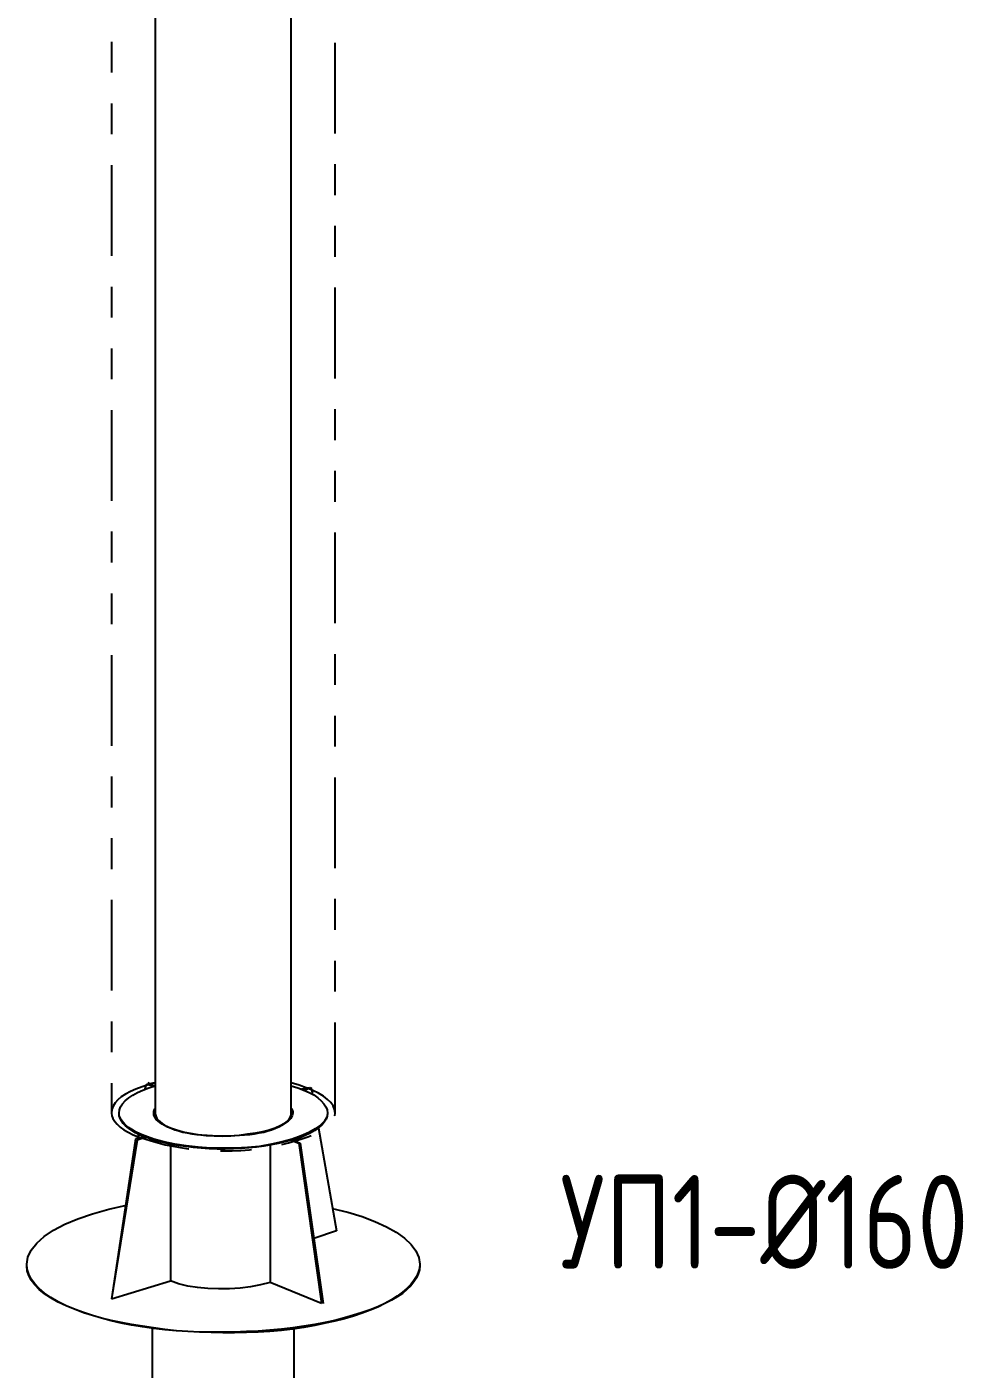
# Model space of a CAD drawing. Header units: metres. Extents: x 20 to 415, y 5 to 292.
# Drawn here: x 269.18 to 282.08, y 196.16 to 214.65 of the extents above; entities that cross this region are included whole.
import ezdxf

# ---------------------------------------------------------------- set-up
doc = ezdxf.new("R2010")
doc.units = ezdxf.units.M
for name, color, linetype in [('ВОЗДУХОВОДЫ', 7, 'Continuous'), ('ИЗОЛЯЦИЯ', 3, 'Continuous'), ('ОБОЗНАЧЕНИЯ', 7, 'Continuous'), ('ОБОРУДОВАНИЕ', 8, 'Continuous')]:
    doc.layers.add(name, color=color, linetype=linetype)
doc.styles.add('GOST', font='isocpeur.ttf')

msp = doc.modelspace()

# ---------------------------------------------------------------- linework, layer by layer
at = {"layer": 'ВОЗДУХОВОДЫ'}
for points in [[(270.946, 256.607), (270.946, 199.683)], [(272.82, 199.683), (272.82, 256.607)], [(270.946, 199.683), (270.948, 199.658), (270.956, 199.634), (270.969, 199.609), (270.987, 199.585), (271.011, 199.561), (271.04, 199.538), (271.075, 199.516), (271.116, 199.494), (271.163, 199.474), (271.216, 199.454), (271.269, 199.437), (271.326, 199.422), (271.387, 199.409), (271.451, 199.398), (271.518, 199.389), (271.588, 199.382), (271.66, 199.377), (271.734, 199.374), (271.808, 199.372), (271.883, 199.371), (271.958, 199.372), (272.032, 199.374), (272.106, 199.377), (272.177, 199.382), (272.247, 199.389), (272.315, 199.398), (272.379, 199.409), (272.44, 199.422), (272.497, 199.437), (272.549, 199.454), (272.603, 199.474), (272.65, 199.494), (272.691, 199.516), (272.726, 199.538), (272.755, 199.561), (272.779, 199.585), (272.797, 199.609), (272.81, 199.634), (272.818, 199.658), (272.82, 199.683)]]:
    msp.add_lwpolyline(points, dxfattribs=at)
at = {"layer": 'ИЗОЛЯЦИЯ'}
for points in [[(270.342, 214.442), (270.342, 214.018)], [(273.424, 213.18), (273.424, 214.43)], [(270.342, 213.593), (270.342, 213.168)], [(270.342, 212.743), (270.342, 211.493)], [(273.424, 212.33), (273.424, 212.755)], [(273.424, 211.481), (273.424, 211.906)], [(270.342, 211.068), (270.342, 210.643)], [(273.424, 209.806), (273.424, 211.056)], [(270.342, 210.218), (270.342, 209.794)], [(270.342, 209.369), (270.342, 208.119)], [(273.424, 208.956), (273.424, 209.381)], [(273.424, 208.106), (273.424, 208.531)], [(270.342, 207.694), (270.342, 207.269)], [(273.424, 206.432), (273.424, 207.682)], [(270.342, 206.844), (270.342, 206.419)], [(270.342, 205.994), (270.342, 204.745)], [(273.424, 205.582), (273.424, 206.007)], [(273.424, 204.732), (273.424, 205.157)], [(270.342, 204.32), (270.342, 203.895)], [(273.424, 203.058), (273.424, 204.307)], [(270.342, 203.47), (270.342, 203.045)], [(270.342, 202.62), (270.342, 201.37)], [(273.424, 202.208), (273.424, 202.633)], [(273.424, 201.358), (273.424, 201.783)], [(270.342, 200.946), (270.342, 200.521)], [(273.424, 199.683), (273.424, 200.933)], [(270.904, 200.097), (270.906, 200.097)], [(270.913, 200.099), (270.915, 200.099)], [(270.922, 200.1), (270.924, 200.1)], [(270.931, 200.1), (270.933, 200.1)], [(270.939, 200.1), (270.941, 200.1)], [(270.946, 200.1), (270.948, 200.1)], [(272.928, 200.067), (272.82, 200.1)], [(270.342, 200.096), (270.342, 199.683)], [(270.535, 199.943), (270.477, 199.905)], [(270.603, 199.979), (270.535, 199.943)], [(270.68, 200.014), (270.603, 199.979)], [(270.767, 200.047), (270.68, 200.014)], [(270.862, 200.079), (270.767, 200.047)], [(270.869, 200.085), (270.871, 200.085)], [(270.877, 200.089), (270.879, 200.089)], [(270.886, 200.093), (270.888, 200.093)], [(270.895, 200.096), (270.897, 200.096)], [(273.027, 200.033), (272.928, 200.067)], [(273.116, 199.996), (273.027, 200.033)], [(273.195, 199.956), (273.116, 199.996)], [(273.263, 199.915), (273.195, 199.956)], [(273.32, 199.872), (273.263, 199.915)], [(270.347, 199.732), (270.342, 199.683)], [(270.364, 199.779), (270.347, 199.732)], [(270.391, 199.823), (270.364, 199.779)], [(270.429, 199.865), (270.391, 199.823)], [(270.477, 199.905), (270.429, 199.865)], [(273.365, 199.827), (273.32, 199.872)], [(273.397, 199.781), (273.365, 199.827)], [(273.417, 199.733), (273.397, 199.781)], [(273.424, 199.683), (273.417, 199.733)], [(270.342, 199.683), (270.347, 199.645)], [(270.347, 199.645), (270.361, 199.607)], [(270.361, 199.607), (270.386, 199.568)], [(270.386, 199.568), (270.419, 199.529)], [(273.415, 199.634), (273.417, 199.634)], [(273.419, 199.645), (273.424, 199.683)], [(270.419, 199.529), (270.461, 199.491)], [(270.461, 199.491), (270.513, 199.454)], [(270.513, 199.454), (270.572, 199.419)], [(270.572, 199.419), (270.64, 199.386)], [(270.64, 199.386), (270.716, 199.356)], [(270.716, 199.356), (270.8, 199.329)], [(272.966, 199.329), (273.05, 199.356)], [(273.05, 199.356), (273.095, 199.374)], [(270.8, 199.329), (270.89, 199.299)], [(270.89, 199.299), (270.984, 199.272)], [(270.984, 199.272), (271.084, 199.247)], [(271.084, 199.247), (271.187, 199.226)], [(271.187, 199.226), (271.295, 199.207)], [(271.295, 199.207), (271.406, 199.191)], [(271.406, 199.191), (271.408, 199.191)], [(272.127, 199.17), (272.246, 199.179)], [(272.246, 199.179), (272.27, 199.182)], [(272.689, 199.249), (272.781, 199.272)], [(272.781, 199.272), (272.876, 199.299)], [(272.876, 199.299), (272.966, 199.329)], [(271.845, 199.163), (271.883, 199.163)], [(271.883, 199.163), (272.007, 199.165)], [(272.007, 199.165), (272.127, 199.17)]]:
    msp.add_lwpolyline(points, dxfattribs=at)
at = {"layer": 'ОБОРУДОВАНИЕ'}
for points in [[(270.925, 200.058), (270.842, 200.1)], [(270.446, 199.683), (270.451, 199.727), (270.468, 199.77), (270.495, 199.813), (270.532, 199.854), (270.579, 199.894), (270.635, 199.932), (270.7, 199.968), (270.774, 200.001), (270.856, 200.031), (270.946, 200.058)], [(270.821, 200.079), (270.8, 200.017)], [(270.904, 200.058), (270.821, 200.079)], [(272.82, 200.058), (272.91, 200.032), (272.992, 200.001), (273.066, 199.968), (273.131, 199.933), (273.187, 199.894), (273.234, 199.854), (273.271, 199.813), (273.298, 199.77), (273.314, 199.727), (273.32, 199.683)], [(272.966, 200.017), (273.07, 200.038)], [(272.987, 199.996), (273.091, 200.038)], [(273.091, 200.038), (273.112, 199.954)], [(270.925, 199.683), (270.925, 199.69), (270.925, 199.696), (270.925, 199.702), (270.926, 199.708), (270.928, 199.715), (270.929, 199.721), (270.932, 199.727), (270.935, 199.733), (270.94, 199.74), (270.946, 199.746)], [(272.82, 199.746), (272.826, 199.74), (272.83, 199.733), (272.834, 199.727), (272.836, 199.721), (272.838, 199.715), (272.84, 199.708), (272.84, 199.702), (272.841, 199.696), (272.841, 199.69), (272.841, 199.683)], [(270.8, 199.35), (270.734, 199.381), (270.675, 199.413), (270.622, 199.445), (270.576, 199.477), (270.537, 199.509), (270.505, 199.542), (270.479, 199.576), (270.461, 199.611), (270.45, 199.647), (270.446, 199.683)], [(270.8, 199.371), (270.734, 199.397), (270.675, 199.426), (270.622, 199.456), (270.576, 199.487), (270.537, 199.519), (270.505, 199.552), (270.479, 199.586), (270.461, 199.619), (270.45, 199.652), (270.446, 199.683)], [(273.32, 199.683), (273.309, 199.627), (273.277, 199.572), (273.224, 199.518), (273.152, 199.465), (273.062, 199.415), (272.956, 199.368), (272.833, 199.326), (272.696, 199.287), (272.546, 199.253), (272.383, 199.225), (272.218, 199.21), (272.048, 199.2), (271.877, 199.198), (271.706, 199.202), (271.537, 199.212), (271.372, 199.23), (271.214, 199.254), (271.064, 199.286), (270.926, 199.325), (270.8, 199.371)], [(271.154, 199.475), (271.112, 199.494), (271.074, 199.513), (271.04, 199.532), (271.01, 199.552), (270.985, 199.572), (270.964, 199.592), (270.947, 199.614), (270.935, 199.636), (270.927, 199.659), (270.925, 199.683)], [(272.841, 199.683), (272.834, 199.646), (272.812, 199.609), (272.777, 199.573), (272.729, 199.539), (272.669, 199.506), (272.598, 199.477), (272.517, 199.45), (272.425, 199.426), (272.325, 199.407), (272.216, 199.392), (272.103, 199.376), (271.988, 199.367), (271.873, 199.363), (271.758, 199.364), (271.646, 199.371), (271.537, 199.383), (271.432, 199.4), (271.332, 199.421), (271.239, 199.446), (271.154, 199.475)], [(273.32, 199.683), (273.315, 199.64), (273.3, 199.598), (273.276, 199.558), (273.241, 199.518), (273.198, 199.48), (273.145, 199.443), (273.082, 199.408), (273.011, 199.373), (272.93, 199.34), (272.841, 199.309)], [(270.717, 199.392), (270.696, 199.329)], [(273.195, 199.475), (273.445, 198.059)], [(270.675, 199.329), (270.342, 197.122)], [(270.696, 199.309), (270.342, 197.122)], [(270.8, 199.35), (270.675, 199.329)], [(270.821, 199.35), (270.696, 199.309)], [(270.8, 199.35), (270.821, 199.35)], [(272.82, 199.309), (272.731, 199.285), (272.638, 199.264), (272.542, 199.245), (272.443, 199.229), (272.341, 199.215), (272.237, 199.204), (272.13, 199.195), (272.022, 199.189), (271.911, 199.185), (271.8, 199.184), (271.688, 199.191), (271.578, 199.199), (271.47, 199.209), (271.365, 199.221), (271.263, 199.236), (271.165, 199.252), (271.071, 199.272), (270.983, 199.295), (270.899, 199.321), (270.821, 199.35)], [(271.154, 199.246), (271.154, 197.371)], [(272.529, 199.246), (272.529, 197.351)], [(272.82, 199.309), (272.924, 199.267)], [(272.82, 199.309), (272.826, 199.309), (272.83, 199.309), (272.834, 199.309), (272.836, 199.309), (272.838, 199.309), (272.84, 199.309), (272.84, 199.309), (272.841, 199.309), (272.841, 199.309), (272.841, 199.309)], [(272.841, 199.309), (272.945, 199.267)], [(272.924, 199.267), (273.237, 197.059)], [(272.945, 199.267), (273.258, 197.059)], [(269.175, 197.601), (269.191, 197.7), (269.236, 197.797), (269.311, 197.892), (269.413, 197.983), (269.542, 198.069), (269.697, 198.151), (269.876, 198.227), (270.079, 198.296), (270.304, 198.359), (270.55, 198.413)], [(273.383, 198.371), (273.599, 198.318), (273.796, 198.257), (273.974, 198.19), (274.132, 198.118), (274.268, 198.041), (274.381, 197.959), (274.472, 197.873), (274.537, 197.785), (274.577, 197.694), (274.591, 197.601)], [(273.445, 198.059), (273.133, 197.955)], [(269.842, 196.976), (269.717, 197.028), (269.605, 197.083), (269.505, 197.141), (269.418, 197.202), (269.345, 197.265), (269.284, 197.33), (269.236, 197.396), (269.203, 197.464), (269.182, 197.532), (269.175, 197.601)], [(269.842, 196.976), (269.717, 197.027), (269.605, 197.08), (269.505, 197.137), (269.418, 197.194), (269.345, 197.254), (269.284, 197.316), (269.236, 197.38), (269.203, 197.445), (269.182, 197.512), (269.175, 197.58)], [(274.591, 197.601), (274.586, 197.544), (274.571, 197.488), (274.546, 197.432), (274.512, 197.377), (274.468, 197.322), (274.415, 197.268), (274.353, 197.214), (274.281, 197.161), (274.201, 197.11), (274.112, 197.059), (274.014, 197.016), (273.91, 196.974), (273.798, 196.935), (273.679, 196.897), (273.554, 196.861), (273.423, 196.828), (273.286, 196.798), (273.143, 196.771), (272.995, 196.746), (272.841, 196.726), (272.684, 196.708), (272.524, 196.693), (272.363, 196.681), (272.202, 196.672), (272.039, 196.666), (271.877, 196.663), (271.715, 196.663), (271.554, 196.666), (271.395, 196.674), (271.237, 196.684), (271.077, 196.704), (270.92, 196.725), (270.768, 196.747), (270.62, 196.772), (270.477, 196.799), (270.339, 196.828), (270.206, 196.86), (270.079, 196.896), (269.957, 196.934), (269.842, 196.976)], [(274.591, 197.58), (274.586, 197.523), (274.571, 197.468), (274.546, 197.412), (274.512, 197.357), (274.468, 197.304), (274.415, 197.251), (274.353, 197.2), (274.281, 197.151), (274.201, 197.104), (274.112, 197.059), (274.014, 197.011), (273.91, 196.966), (273.798, 196.925), (273.679, 196.887), (273.554, 196.851), (273.423, 196.818), (273.286, 196.787), (273.143, 196.758), (272.995, 196.731), (272.841, 196.705), (272.684, 196.688), (272.524, 196.675), (272.363, 196.665), (272.202, 196.659), (272.039, 196.656), (271.877, 196.656), (271.715, 196.659), (271.554, 196.664), (271.395, 196.673), (271.237, 196.684), (271.077, 196.698), (270.92, 196.716), (270.768, 196.738), (270.62, 196.763), (270.477, 196.791), (270.339, 196.822), (270.206, 196.856), (270.079, 196.893), (269.957, 196.933), (269.842, 196.976)], [(270.342, 197.122), (271.154, 197.371)], [(272.529, 197.351), (272.398, 197.317), (272.26, 197.291), (272.115, 197.273), (271.967, 197.262), (271.818, 197.26), (271.671, 197.265), (271.528, 197.279), (271.393, 197.301), (271.267, 197.332), (271.154, 197.371)], [(273.237, 197.059), (272.529, 197.351)], [(270.904, 196.705), (270.904, 191.935)], [(272.862, 191.935), (272.862, 196.705)]]:
    msp.add_lwpolyline(points, dxfattribs=at)

# ---------------------------------------------------------------- texts
at = {"layer": 'ОБОЗНАЧЕНИЯ', "style": 'GOST', "width": 0.8}
msp.add_text('УП1-%%c160', height=1.2921, dxfattribs=at).set_placement((276.52, 197.538))

doc.saveas('drawing.dxf')
